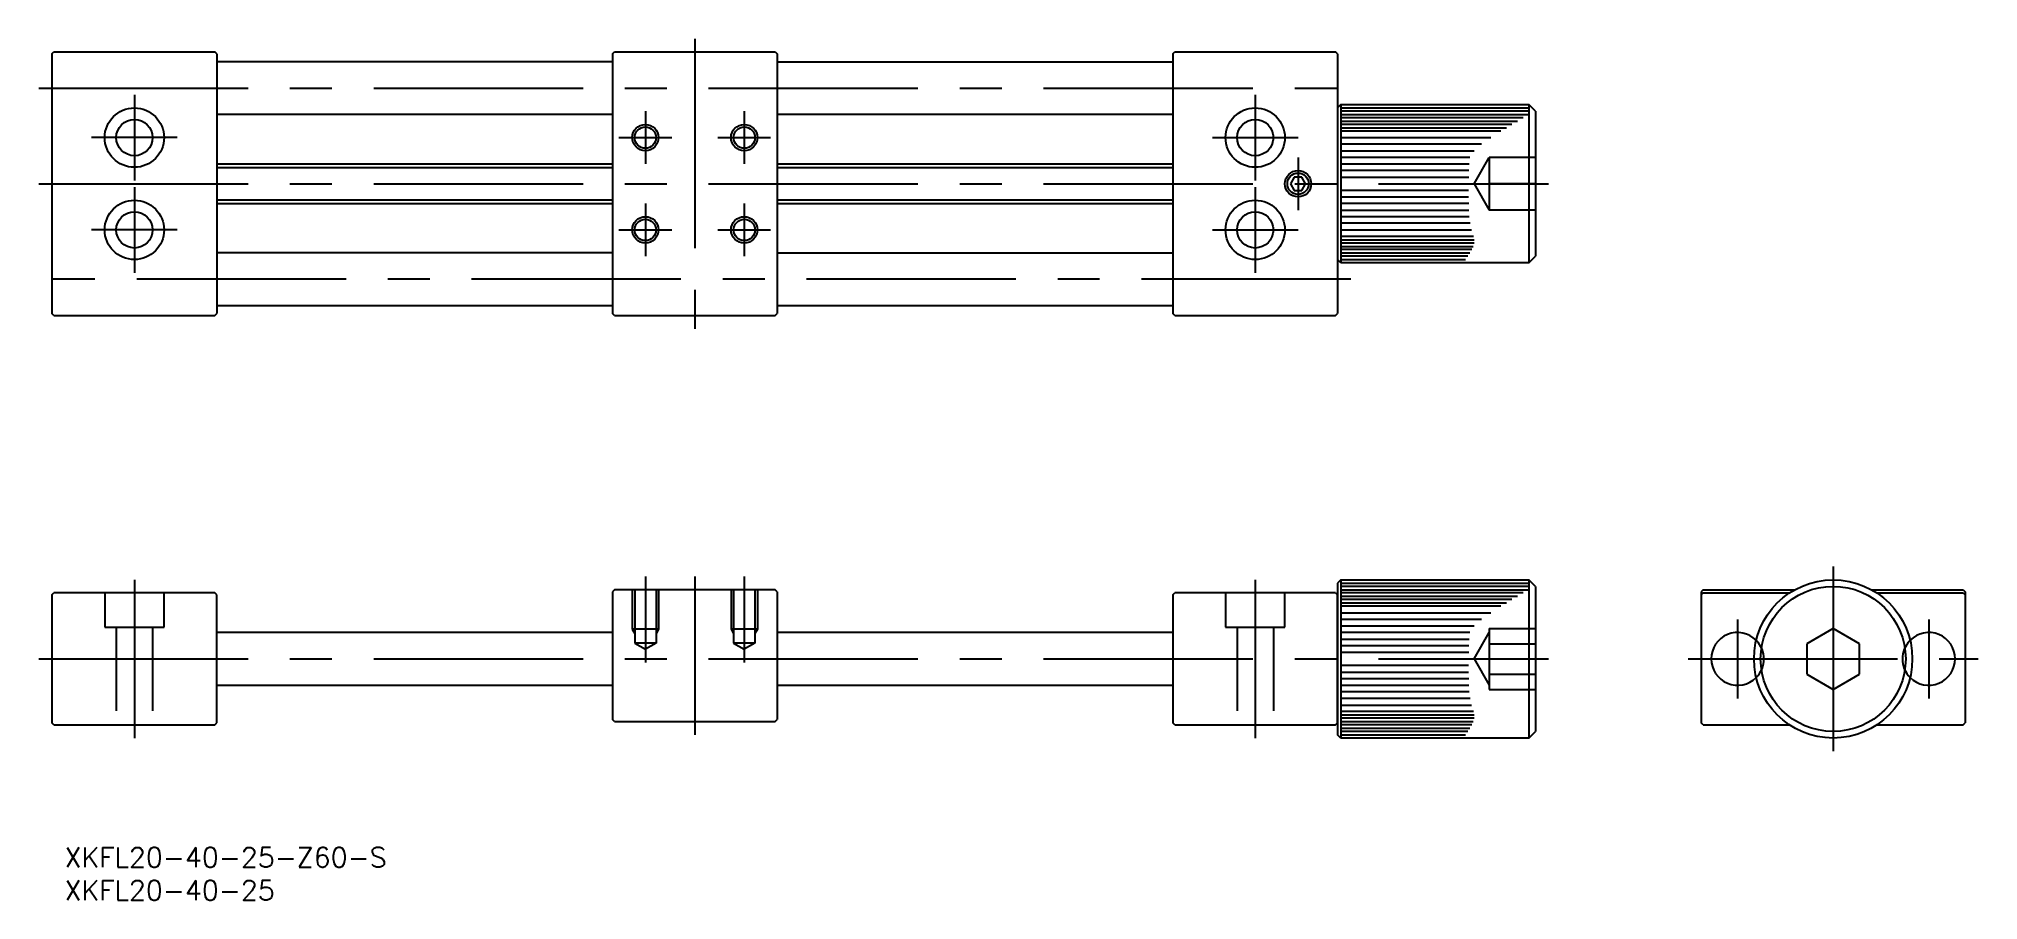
# Model space of a CAD drawing. Extents: x -272 to 22, y -37 to 94.
import ezdxf

# ---------------------------------------------------------------- set-up
doc = ezdxf.new("R2010")
doc.units = 0
doc.linetypes.add('CENTER', pattern=[50.8, 31.75, -6.35, 6.35, -6.35])
doc.linetypes.add('DASHED', pattern=[19.05, 12.7, -6.35])
doc.layers.get('0').update_dxf_attribs({"linetype": 'CONTINUOUS'})
doc.layers.add('CENTER', color=1, linetype='CONTINUOUS')
doc.styles.get("Standard").update_dxf_attribs({"font": 'txt.shx', "height": 3, "bigfont": 'bigfont.shx'})

# ---------------------------------------------------------------- blocks, each defined once
blk = doc.blocks.new('*U2')
at = {"color": 7, "linetype": 'CONTINUOUS'}
blk.add_text('XKFL20-40-25-Z60-S', height=3, dxfattribs=at).set_placement((-268.26, -31.61))
blk = doc.blocks.new('*U3')
at = {"color": 7, "linetype": 'CONTINUOUS'}
blk.add_text('XKFL20-40-25', height=3, dxfattribs=at).set_placement((-268.26, -36.61))

msp = doc.modelspace()

# ---------------------------------------------------------------- linework, layer by layer
at = {"color": 7, "linetype": 'CONTINUOUS'}
for p, q in [((-270.16, 91.79), (-269.86, 92.09)), ((-270.16, 91.79), (-270.16, 52.39)), ((-269.86, 92.09), (-245.46, 92.09)), ((-245.16, 91.79), (-245.46, 92.09)), ((-245.16, 91.79), (-245.16, 52.39)), ((-185.16, 91.79), (-184.86, 92.09)), ((-185.16, 91.79), (-185.16, 52.39)), ((-184.86, 92.09), (-160.46, 92.09)), ((-160.46, 92.09), (-160.16, 91.79)), ((-160.16, 91.79), (-160.16, 52.39)), ((-100.16, 91.79), (-99.86, 92.09)), ((-100.16, 91.79), (-100.16, 52.39)), ((-99.86, 92.09), (-75.46, 92.09)), ((-75.16, 91.79), (-75.46, 92.09)), ((-75.16, 91.79), (-75.16, 52.39)), ((-185.16, 90.59), (-245.16, 90.59)), ((-160.16, 90.59), (-100.16, 90.59)), ((-185.16, 82.59), (-245.16, 82.59)), ((-100.16, 82.59), (-160.16, 82.59)), ((-74.66, 84.09), (-75.16, 83.59)), ((-75.16, 83.59), (-75.16, 60.59)), ((-74.66, 84.09), (-74.66, 60.09)), ((-74.66, 84.09), (-46.16, 84.09)), ((-74.66, 83.59), (-46.16, 83.59)), ((-46.16, 83.09), (-74.66, 83.09)), ((-74.66, 82.59), (-46.16, 82.59)), ((-46.16, 84.09), (-46.16, 60.09)), ((-45.16, 83.09), (-46.16, 84.09)), ((-45.16, 83.09), (-45.16, 61.09)), ((-47.03, 82.09), (-74.66, 82.09)), ((-74.66, 81.59), (-47.9, 81.59)), ((-48.74, 81.09), (-74.66, 81.09)), ((-74.66, 80.59), (-49.57, 80.59)), ((-50.4, 80.09), (-74.66, 80.09)), ((-74.66, 79.09), (-51.94, 79.09)), ((-53.36, 78.09), (-74.66, 78.09)), ((-74.66, 77.09), (-54.47, 77.09)), ((-245.16, 75.09), (-185.16, 75.09)), ((-160.16, 75.09), (-100.16, 75.09)), ((-55.1, 76.09), (-74.66, 76.09)), ((-74.66, 75.09), (-55.21, 75.09)), ((-55.25, 74.09), (-74.66, 74.09)), ((-81.74, 73.09), (-82.32, 72.09)), ((-82.32, 72.09), (-81.74, 71.09)), ((-80.58, 73.09), (-81.74, 73.09)), ((-81.74, 71.09), (-80.58, 71.09)), ((-80.01, 72.09), (-80.58, 73.09)), ((-80.58, 71.09), (-80.01, 72.09)), ((-74.66, 73.09), (-55.28, 73.09)), ((-55.3, 71.09), (-74.66, 71.09)), ((-245.16, 69.09), (-185.16, 69.09)), ((-160.16, 69.09), (-100.16, 69.09)), ((-74.66, 70.09), (-55.29, 70.09)), ((-55.28, 69.09), (-74.66, 69.09)), ((-74.66, 68.09), (-55.25, 68.09)), ((-55.21, 67.09), (-74.66, 67.09)), ((-55.08, 66.09), (-74.66, 66.09)), ((-74.66, 65.09), (-54.83, 65.09)), ((-54.54, 64.09), (-74.66, 64.09)), ((-74.66, 63.59), (-54.45, 63.59)), ((-54.47, 63.09), (-74.66, 63.09)), ((-74.66, 62.59), (-54.59, 62.59)), ((-54.8, 62.09), (-74.66, 62.09)), ((-185.16, 61.59), (-245.16, 61.59)), ((-160.16, 61.59), (-100.16, 61.59)), ((-74.66, 60.09), (-75.16, 60.59)), ((-74.66, 61.59), (-55.09, 61.59)), ((-55.42, 61.09), (-74.66, 61.09)), ((-74.66, 60.59), (-55.78, 60.59)), ((-46.16, 60.09), (-74.66, 60.09)), ((-46.16, 60.09), (-45.16, 61.09)), ((-185.16, 53.59), (-245.16, 53.59)), ((-100.16, 53.59), (-160.16, 53.59)), ((-269.86, 52.09), (-270.16, 52.39)), ((-269.86, 52.09), (-245.46, 52.09)), ((-245.46, 52.09), (-245.16, 52.39)), ((-184.86, 52.09), (-185.16, 52.39)), ((-184.86, 52.09), (-160.46, 52.09)), ((-160.46, 52.09), (-160.16, 52.39)), ((-99.86, 52.09), (-100.16, 52.39)), ((-99.86, 52.09), (-75.46, 52.09)), ((-75.46, 52.09), (-75.16, 52.39)), ((-74.66, 12), (-75.16, 11.5)), ((-74.66, 12), (-74.66, -12)), ((-74.66, 12), (-46.16, 12)), ((-46.16, 12), (-46.16, -12)), ((-45.16, 11), (-46.16, 12)), ((-270.16, 9.7), (-269.86, 10)), ((-270.16, 9.7), (-270.16, -9.7)), ((-245.46, 10), (-269.86, 10)), ((-245.16, 9.7), (-245.46, 10)), ((-245.16, -9.7), (-245.16, 9.7)), ((-184.86, 10.5), (-185.16, 10.2)), ((-185.16, 10.2), (-185.16, -9.2)), ((-160.46, 10.5), (-184.86, 10.5)), ((-160.16, 10.2), (-160.46, 10.5)), ((-160.16, 10.2), (-160.16, -9.2)), ((-100.16, 9.7), (-99.86, 10)), ((-100.16, 9.7), (-100.16, -9.7)), ((-75.46, 10), (-99.86, 10)), ((-75.46, 10), (-75.16, 9.7)), ((-75.16, 11.5), (-75.16, -11.5)), ((-75.16, -9.7), (-75.16, 9.7)), ((-74.66, 11.5), (-46.16, 11.5)), ((-46.16, 11), (-74.66, 11)), ((-74.66, 10.5), (-46.16, 10.5)), ((-47.03, 10), (-74.66, 10)), ((-74.66, 9.5), (-47.9, 9.5)), ((-48.74, 9), (-74.66, 9)), ((-45.16, 11), (-45.16, -11)), ((-19.7, 10.5), (-20, 10.2)), ((-20, 10.2), (-20, -9.7)), ((-19.7, 10), (-20, 9.7)), ((-19.7, 10.5), (-5.81, 10.5)), ((-19.7, 10), (-6.63, 10)), ((5.81, 10.5), (19.7, 10.5)), ((6.63, 10), (19.7, 10)), ((19.7, 10.5), (20, 10.2)), ((19.7, 10), (20, 9.7)), ((20, 10.2), (20, -9.7)), ((-74.66, 8.5), (-49.57, 8.5)), ((-50.4, 8), (-74.66, 8)), ((-74.66, 7), (-51.94, 7)), ((-53.36, 6), (-74.66, 6)), ((-185.16, 4), (-245.16, 4)), ((-100.16, 4), (-160.16, 4)), ((-74.66, 5), (-54.47, 5)), ((-55.1, 4), (-74.66, 4)), ((-74.66, 3), (-55.21, 3)), ((0, 4.62), (-4, 2.31)), ((4, 2.31), (0, 4.62)), ((-55.25, 2), (-74.66, 2)), ((-74.66, 1), (-55.28, 1)), ((-4, 2.31), (-4, -2.31)), ((4, -2.31), (4, 2.31)), ((-55.3, -1), (-74.66, -1)), ((-74.66, -2), (-55.29, -2)), ((-4, -2.31), (0, -4.62)), ((0, -4.62), (4, -2.31)), ((-245.16, -4), (-185.16, -4)), ((-160.16, -4), (-100.16, -4)), ((-55.28, -3), (-74.66, -3)), ((-74.66, -4), (-55.25, -4)), ((-55.21, -5), (-74.66, -5)), ((-55.08, -6), (-74.66, -6)), ((-74.66, -7), (-54.83, -7)), ((-54.54, -8), (-74.66, -8)), ((-74.66, -8.5), (-54.45, -8.5)), ((-269.86, -10), (-270.16, -9.7)), ((-269.86, -10), (-245.46, -10)), ((-245.46, -10), (-245.16, -9.7)), ((-184.86, -9.5), (-185.16, -9.2)), ((-184.86, -9.5), (-160.46, -9.5)), ((-160.46, -9.5), (-160.16, -9.2)), ((-99.86, -10), (-100.16, -9.7)), ((-99.86, -10), (-75.46, -10)), ((-75.46, -10), (-75.16, -9.7)), ((-74.66, -12), (-75.16, -11.5)), ((-54.47, -9), (-74.66, -9)), ((-74.66, -9.5), (-54.59, -9.5)), ((-54.8, -10), (-74.66, -10)), ((-74.66, -10.5), (-55.09, -10.5)), ((-55.42, -11), (-74.66, -11)), ((-74.66, -11.5), (-55.78, -11.5)), ((-46.16, -12), (-45.16, -11)), ((-19.7, -10), (-20, -9.7)), ((-19.7, -10), (-6.63, -10)), ((6.63, -10), (19.7, -10)), ((19.7, -10), (20, -9.7)), ((-46.16, -12), (-74.66, -12))]:
    msp.add_line(p, q, dxfattribs=at)
at = {"color": 3, "linetype": 'CONTINUOUS'}
for p, q in [((-245.16, 74.54), (-185.16, 74.54)), ((-160.16, 74.54), (-100.16, 74.54)), ((-245.16, 69.63), (-185.16, 69.63)), ((-160.16, 69.63), (-100.16, 69.63))]:
    msp.add_line(p, q, dxfattribs=at)
at = {"color": 3, "linetype": 'DASHED'}
for p, q in [((-54.47, 72.09), (-52.16, 76.09)), ((-45.16, 76.09), (-52.16, 76.09)), ((-52.16, 76.09), (-52.16, 68.09)), ((-54.47, 72.09), (-52.16, 68.09)), ((-45.16, 72.09), (-52.16, 72.09)), ((-45.16, 68.09), (-52.16, 68.09)), ((-262.16, 10), (-262.16, 4.8)), ((-253.16, 4.8), (-253.16, 10)), ((-182.16, 10.5), (-182.16, 4.5)), ((-181.78, 10.5), (-181.78, 2.4)), ((-178.54, 10.5), (-178.54, 2.4)), ((-178.16, 10.5), (-178.16, 4.5)), ((-167.16, 10.5), (-167.16, 4.5)), ((-166.78, 10.5), (-166.78, 2.4)), ((-163.54, 10.5), (-163.54, 2.4)), ((-163.16, 10.5), (-163.16, 4.5)), ((-92.16, 10), (-92.16, 4.8)), ((-83.16, 4.8), (-83.16, 10)), ((-262.16, 4.8), (-253.16, 4.8)), ((-260.41, 4.8), (-260.41, -10)), ((-254.91, 4.8), (-254.91, -10)), ((-182.16, 4.5), (-181.78, 3.84)), ((-178.16, 4.5), (-182.16, 4.5)), ((-178.16, 4.5), (-178.54, 3.84)), ((-167.16, 4.5), (-166.78, 3.84)), ((-163.16, 4.5), (-167.16, 4.5)), ((-163.16, 4.5), (-163.54, 3.84)), ((-92.16, 4.8), (-83.16, 4.8)), ((-90.41, 4.8), (-90.41, -10)), ((-84.91, 4.8), (-84.91, -10)), ((-54.47, 0), (-52.16, 4)), ((-52.16, 4.62), (-52.16, -4.62)), ((-52.16, 4.62), (-45.16, 4.62)), ((-181.78, 2.4), (-180.16, 1.46)), ((-178.54, 2.4), (-181.78, 2.4)), ((-178.54, 2.4), (-180.16, 1.46)), ((-166.78, 2.4), (-165.16, 1.46)), ((-163.54, 2.4), (-166.78, 2.4)), ((-163.54, 2.4), (-165.16, 1.46)), ((-54.47, 0), (-52.16, -4)), ((-52.16, 2.31), (-45.16, 2.31)), ((-52.16, -2.31), (-45.16, -2.31)), ((-52.16, -4.62), (-45.16, -4.62))]:
    msp.add_line(p, q, dxfattribs=at)
at = {"color": 7, "linetype": 'CONTINUOUS'}
for centre, radius in [((-257.66, 79.09), 4.5), ((-87.66, 79.09), 4.5), ((-257.66, 79.09), 2.75), ((-180.16, 79.09), 1.62), ((-165.16, 79.09), 1.62), ((-87.66, 79.09), 2.75), ((-81.16, 72.09), 1.62), ((-257.66, 65.09), 4.5), ((-257.66, 65.09), 2.75), ((-87.66, 65.09), 4.5), ((-87.66, 65.09), 2.75), ((-180.16, 65.09), 1.62), ((-165.16, 65.09), 1.62), ((0, 0), 12), ((0, 0), 11)]:
    msp.add_circle(centre, radius, dxfattribs=at)
at = {"color": 3, "linetype": 'CONTINUOUS'}
for centre in [(-180.16, 79.09), (-165.16, 79.09), (-81.16, 72.09), (-180.16, 65.09), (-165.16, 65.09)]:
    msp.add_circle(centre, 2, dxfattribs=at)
at = {"color": 7, "linetype": 'CONTINUOUS'}
for centre, start, end in [((-14.5, 0), 44.8422, 315.1578), ((14.5, 0), 224.8422, 135.1578)]:
    msp.add_arc(centre, 4, start, end, dxfattribs=at)
at = {"color": 3, "linetype": 'DASHED'}
for centre, start, end in [((-14.5, 0), 315.1578, 44.8422), ((14.5, 0), 135.1578, 224.8422)]:
    msp.add_arc(centre, 4, start, end, dxfattribs=at)
at = {"layer": 'CENTER', "color": 1, "linetype": 'CENTER'}
for p, q in [((-172.66, 94.09), (-172.66, 50.09)), ((-272.16, 86.59), (-73.16, 86.59)), ((-257.66, 85.59), (-257.66, 72.59)), ((-87.66, 85.59), (-87.66, 72.59)), ((-180.16, 83.09), (-180.16, 75.09)), ((-165.16, 83.09), (-165.16, 75.09)), ((-251.16, 79.09), (-264.16, 79.09)), ((-184.16, 79.09), (-176.16, 79.09)), ((-169.16, 79.09), (-161.16, 79.09)), ((-94.16, 79.09), (-81.16, 79.09)), ((-81.16, 76.09), (-81.16, 68.09)), ((-272.16, 72.09), (-43.16, 72.09)), ((-257.66, 71.59), (-257.66, 58.59)), ((-87.66, 71.59), (-87.66, 58.59)), ((-180.16, 69.09), (-180.16, 61.09)), ((-165.16, 69.09), (-165.16, 61.09)), ((-251.16, 65.09), (-264.16, 65.09)), ((-184.16, 65.09), (-176.16, 65.09)), ((-169.16, 65.09), (-161.16, 65.09)), ((-94.16, 65.09), (-81.16, 65.09)), ((-73.16, 57.59), (-272.16, 57.59)), ((-257.66, 12), (-257.66, -12)), ((-180.16, 12.5), (-180.16, -0.54)), ((-172.66, 12.5), (-172.66, -11.5)), ((-165.16, 12.5), (-165.16, -0.54)), ((-87.66, 12), (-87.66, -12)), ((0, 14), (0, -14)), ((-14.5, 6), (-14.5, -6)), ((14.5, 6), (14.5, -6)), ((-272.16, 0), (-43.16, 0)), ((-22, 0), (22, 0)), ((-4, 0), (4, 0))]:
    msp.add_line(p, q, dxfattribs=at)

# ---------------------------------------------------------------- block references
at = {"color": 7, "linetype": 'CONTINUOUS'}
for name in ['*U2', '*U3']:
    msp.add_blockref(name, (0, 0), dxfattribs=at)

doc.saveas('drawing.dxf')
